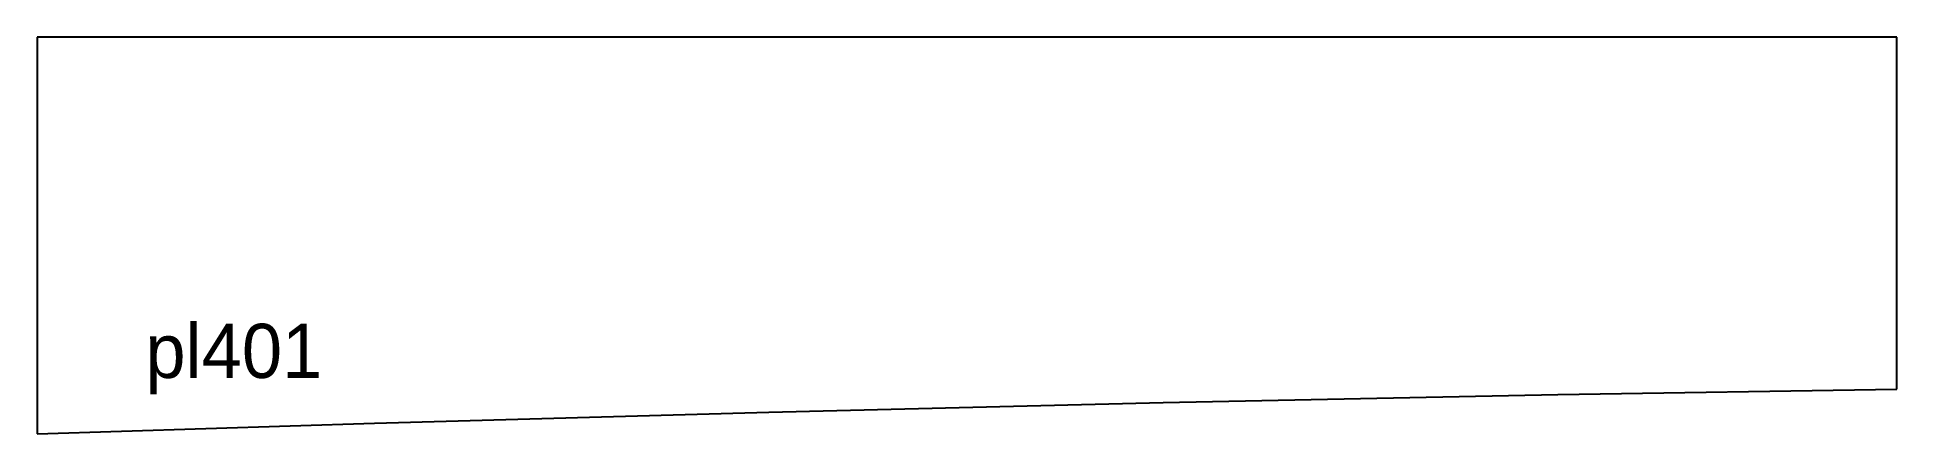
# Model space of a CAD drawing. Extents: x 0 to 34.4, y 0 to 7.3.
import ezdxf

# ---------------------------------------------------------------- set-up
doc = ezdxf.new("R2010")
doc.units = 0
doc.header["$MEASUREMENT"] = 0
doc.layers.add('BURN', color=1, linetype='CONTINUOUS')
doc.layers.add('SCRIBE', color=1, linetype='CONTINUOUS')

msp = doc.modelspace()

# ---------------------------------------------------------------- linework, layer by layer
at = {"layer": 'BURN'}
for p, q in [((34.381938, 7.320959), (0, 7.320959)), ((0, 7.320959), (0, 0)), ((34.381938, 0.826324), (34.381938, 7.320959)), ((20.820793, 0.576309), (28.113744, 0.723681)), ((28.113744, 0.723681), (34.381938, 0.826324)), ((6.236853, 0.197757), (13.528461, 0.401)), ((13.528461, 0.401), (20.820793, 0.576309)), ((0, 0), (6.236853, 0.197757))]:
    msp.add_line(p, q, dxfattribs=at)

# ---------------------------------------------------------------- texts
at = {"layer": 'SCRIBE'}
msp.add_text('pl401', height=1, dxfattribs=at).set_placement((2, 1.03))

doc.saveas('drawing.dxf')
